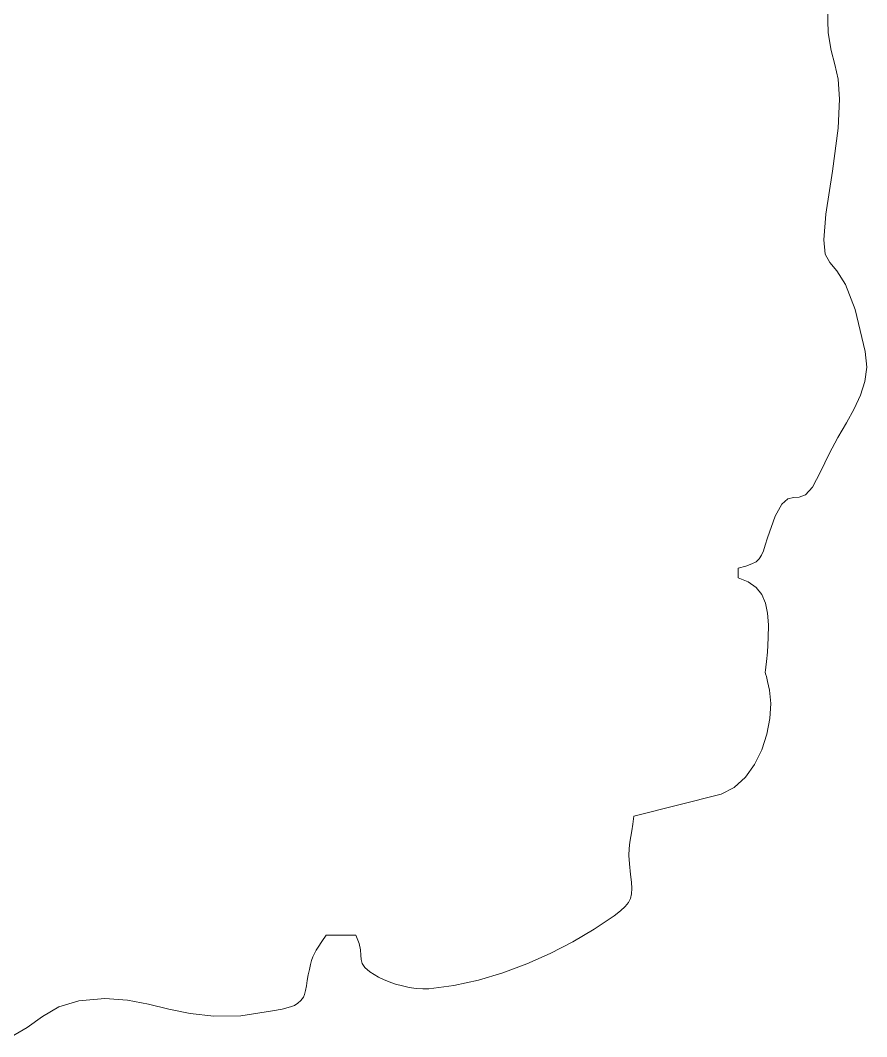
# Model space of a CAD drawing. Header units: centimetres. Extents: x -20.3 to 20.1, y -6 to 14.
# Drawn here: x 4.01 to 4.816, y 8.189 to 9.158 of the extents above; entities that cross this region are included whole.
import ezdxf

# ---------------------------------------------------------------- set-up
doc = ezdxf.new("R2010")
doc.units = ezdxf.units.CM
doc.header["$MEASUREMENT"] = 0
doc.layers.add('layer 1', color=7, linetype='Continuous')

msp = doc.modelspace()

# ---------------------------------------------------------------- linework, layer by layer
at = {"layer": 'layer 1', "color": 5, "lineweight": 9}
for points in [[(4.77992, 9.1457), (4.77992, 9.1457), (4.77923, 9.1698), (4.77923, 9.1698)], [(4.78264, 9.12902), (4.78264, 9.12902), (4.77992, 9.1457), (4.77992, 9.1457)], [(4.78617, 9.11568), (4.78617, 9.11568), (4.78264, 9.12902), (4.78264, 9.12902)], [(4.78927, 9.10159), (4.78927, 9.10159), (4.78617, 9.11568), (4.78617, 9.11568)], [(4.79072, 9.08268), (4.79072, 9.08268), (4.78927, 9.10159), (4.78927, 9.10159)], [(4.78928, 9.05486), (4.78928, 9.05486), (4.79072, 9.08268), (4.79072, 9.08268)], [(4.78374, 9.01405), (4.78374, 9.01405), (4.78928, 9.05486), (4.78928, 9.05486)], [(4.77759, 8.97297), (4.77759, 8.97297), (4.78374, 9.01405), (4.78374, 9.01405)], [(4.77557, 8.94838), (4.77557, 8.94838), (4.77759, 8.97297), (4.77759, 8.97297)], [(4.77704, 8.93481), (4.77704, 8.93481), (4.77557, 8.94838), (4.77557, 8.94838)], [(4.7814, 8.92684), (4.7814, 8.92684), (4.77704, 8.93481), (4.77704, 8.93481)], [(4.78801, 8.919), (4.78801, 8.919), (4.7814, 8.92684), (4.7814, 8.92684)], [(4.79626, 8.90585), (4.79626, 8.90585), (4.78801, 8.919), (4.78801, 8.919)], [(4.80552, 8.88194), (4.80552, 8.88194), (4.79626, 8.90585), (4.79626, 8.90585)], [(4.81517, 8.84183), (4.81517, 8.84183), (4.80552, 8.88194), (4.80552, 8.88194)], [(4.81647, 8.82708), (4.81647, 8.82708), (4.81517, 8.84183), (4.81517, 8.84183)], [(4.81479, 8.8134), (4.81479, 8.8134), (4.81647, 8.82708), (4.81647, 8.82708)], [(4.81067, 8.80032), (4.81067, 8.80032), (4.81479, 8.8134), (4.81479, 8.8134)], [(4.80465, 8.78735), (4.80465, 8.78735), (4.81067, 8.80032), (4.81067, 8.80032)], [(4.79727, 8.77404), (4.79727, 8.77404), (4.80465, 8.78735), (4.80465, 8.78735)], [(4.78909, 8.75989), (4.78909, 8.75989), (4.79727, 8.77404), (4.79727, 8.77404)], [(4.78063, 8.74444), (4.78063, 8.74444), (4.78909, 8.75989), (4.78909, 8.75989)], [(4.77245, 8.7272), (4.77245, 8.7272), (4.78063, 8.74444), (4.78063, 8.74444)], [(4.76473, 8.71243), (4.76473, 8.71243), (4.77245, 8.7272), (4.77245, 8.7272)], [(4.75225, 8.70296), (4.75225, 8.70296), (4.75811, 8.7053), (4.75811, 8.7053)], [(4.75811, 8.7053), (4.75811, 8.7053), (4.76473, 8.71243), (4.76473, 8.71243)], [(4.72924, 8.68503), (4.72924, 8.68503), (4.73564, 8.69646), (4.73564, 8.69646)], [(4.73564, 8.69646), (4.73564, 8.69646), (4.74137, 8.70138), (4.74137, 8.70138)], [(4.74137, 8.70138), (4.74137, 8.70138), (4.74679, 8.7026), (4.74679, 8.7026)], [(4.74679, 8.7026), (4.74679, 8.7026), (4.75225, 8.70296), (4.75225, 8.70296)], [(4.72182, 8.66425), (4.72182, 8.66425), (4.72924, 8.68503), (4.72924, 8.68503)], [(4.71802, 8.65188), (4.71802, 8.65188), (4.71977, 8.65737), (4.71977, 8.65737)], [(4.71977, 8.65737), (4.71977, 8.65737), (4.72182, 8.66425), (4.72182, 8.66425)], [(4.71403, 8.64419), (4.71403, 8.64419), (4.71623, 8.64757), (4.71623, 8.64757)], [(4.71623, 8.64757), (4.71623, 8.64757), (4.71802, 8.65188), (4.71802, 8.65188)], [(4.69382, 8.63546), (4.69382, 8.63546), (4.70131, 8.63738), (4.70131, 8.63738)], [(4.70131, 8.63738), (4.70131, 8.63738), (4.70693, 8.63932), (4.70693, 8.63932)], [(4.70693, 8.63932), (4.70693, 8.63932), (4.71104, 8.64152), (4.71104, 8.64152)], [(4.71104, 8.64152), (4.71104, 8.64152), (4.71403, 8.64419), (4.71403, 8.64419)], [(4.69382, 8.626), (4.69382, 8.626), (4.69382, 8.63546), (4.69382, 8.63546)], [(4.70356, 8.62227), (4.70356, 8.62227), (4.69382, 8.626), (4.69382, 8.626)], [(4.71098, 8.617), (4.71098, 8.617), (4.70356, 8.62227), (4.70356, 8.62227)], [(4.71636, 8.61021), (4.71636, 8.61021), (4.71098, 8.617), (4.71098, 8.617)], [(4.71995, 8.60195), (4.71995, 8.60195), (4.71636, 8.61021), (4.71636, 8.61021)], [(4.72203, 8.59226), (4.72203, 8.59226), (4.71995, 8.60195), (4.71995, 8.60195)], [(4.72285, 8.58119), (4.72285, 8.58119), (4.72203, 8.59226), (4.72203, 8.59226)], [(4.72268, 8.56878), (4.72268, 8.56878), (4.72285, 8.58119), (4.72285, 8.58119)], [(4.72178, 8.55507), (4.72178, 8.55507), (4.72268, 8.56878), (4.72268, 8.56878)], [(4.72096, 8.54624), (4.72096, 8.54624), (4.72178, 8.55507), (4.72178, 8.55507)], [(4.71994, 8.53797), (4.71994, 8.53797), (4.72033, 8.54092), (4.72033, 8.54092)], [(4.72033, 8.54092), (4.72033, 8.54092), (4.72096, 8.54624), (4.72096, 8.54624)], [(4.71985, 8.53627), (4.71985, 8.53627), (4.71994, 8.53797), (4.71994, 8.53797)], [(4.72014, 8.53466), (4.72014, 8.53466), (4.71985, 8.53627), (4.71985, 8.53627)], [(4.72085, 8.53202), (4.72085, 8.53202), (4.72014, 8.53466), (4.72014, 8.53466)], [(4.72206, 8.5272), (4.72206, 8.5272), (4.72085, 8.53202), (4.72085, 8.53202)], [(4.72381, 8.51906), (4.72381, 8.51906), (4.72206, 8.5272), (4.72206, 8.5272)], [(4.72509, 8.50635), (4.72509, 8.50635), (4.72381, 8.51906), (4.72381, 8.51906)], [(4.72428, 8.49209), (4.72428, 8.49209), (4.72509, 8.50635), (4.72509, 8.50635)], [(4.72141, 8.47711), (4.72141, 8.47711), (4.72428, 8.49209), (4.72428, 8.49209)], [(4.71652, 8.46221), (4.71652, 8.46221), (4.72141, 8.47711), (4.72141, 8.47711)], [(4.70966, 8.44822), (4.70966, 8.44822), (4.71652, 8.46221), (4.71652, 8.46221)], [(4.70086, 8.43593), (4.70086, 8.43593), (4.70966, 8.44822), (4.70966, 8.44822)], [(4.69017, 8.42618), (4.69017, 8.42618), (4.70086, 8.43593), (4.70086, 8.43593)], [(4.67763, 8.41977), (4.67763, 8.41977), (4.69017, 8.42618), (4.69017, 8.42618)], [(4.59444, 8.39884), (4.59444, 8.39884), (4.67763, 8.41977), (4.67763, 8.41977)], [(4.59361, 8.39122), (4.59361, 8.39122), (4.59444, 8.39884), (4.59444, 8.39884)], [(4.59159, 8.37931), (4.59159, 8.37931), (4.59261, 8.38489), (4.59261, 8.38489)], [(4.59261, 8.38489), (4.59261, 8.38489), (4.59361, 8.39122), (4.59361, 8.39122)], [(4.59007, 8.36815), (4.59007, 8.36815), (4.5907, 8.37391), (4.5907, 8.37391)], [(4.5907, 8.37391), (4.5907, 8.37391), (4.59159, 8.37931), (4.59159, 8.37931)], [(4.58985, 8.36146), (4.58985, 8.36146), (4.59007, 8.36815), (4.59007, 8.36815)], [(4.5902, 8.3533), (4.5902, 8.3533), (4.58985, 8.36146), (4.58985, 8.36146)], [(4.59125, 8.34311), (4.59125, 8.34311), (4.5902, 8.3533), (4.5902, 8.3533)], [(4.59211, 8.33585), (4.59211, 8.33585), (4.59125, 8.34311), (4.59125, 8.34311)], [(4.59254, 8.32985), (4.59254, 8.32985), (4.59211, 8.33585), (4.59211, 8.33585)], [(4.59236, 8.32481), (4.59236, 8.32481), (4.59254, 8.32985), (4.59254, 8.32985)], [(4.58628, 8.31257), (4.58628, 8.31257), (4.58941, 8.31646), (4.58941, 8.31646)], [(4.58941, 8.31646), (4.58941, 8.31646), (4.59138, 8.32044), (4.59138, 8.32044)], [(4.59138, 8.32044), (4.59138, 8.32044), (4.59236, 8.32481), (4.59236, 8.32481)], [(4.57579, 8.30395), (4.57579, 8.30395), (4.5818, 8.3085), (4.5818, 8.3085)], [(4.5818, 8.3085), (4.5818, 8.3085), (4.58628, 8.31257), (4.58628, 8.31257)], [(4.55657, 8.29105), (4.55657, 8.29105), (4.57579, 8.30395), (4.57579, 8.30395)], [(4.53618, 8.27894), (4.53618, 8.27894), (4.55657, 8.29105), (4.55657, 8.29105)], [(4.2934, 8.27383), (4.2934, 8.27383), (4.2971, 8.27947), (4.2971, 8.27947)], [(4.2971, 8.27947), (4.2971, 8.27947), (4.30104, 8.28527), (4.30104, 8.28527)], [(4.30104, 8.28527), (4.30104, 8.28527), (4.32943, 8.28527), (4.32943, 8.28527)], [(4.32943, 8.28527), (4.32943, 8.28527), (4.33246, 8.27749), (4.33246, 8.27749)], [(4.33246, 8.27749), (4.33246, 8.27749), (4.33375, 8.27129), (4.33375, 8.27129)], [(4.51479, 8.26784), (4.51479, 8.26784), (4.53618, 8.27894), (4.53618, 8.27894)], [(4.28859, 8.26467), (4.28859, 8.26467), (4.29007, 8.26788), (4.29007, 8.26788)], [(4.29007, 8.26788), (4.29007, 8.26788), (4.29168, 8.27092), (4.29168, 8.27092)], [(4.29168, 8.27092), (4.29168, 8.27092), (4.2934, 8.27383), (4.2934, 8.27383)], [(4.33375, 8.27129), (4.33375, 8.27129), (4.33412, 8.26626), (4.33412, 8.26626)], [(4.49258, 8.25794), (4.49258, 8.25794), (4.51479, 8.26784), (4.51479, 8.26784)], [(4.28613, 8.25741), (4.28613, 8.25741), (4.28724, 8.26121), (4.28724, 8.26121)], [(4.28724, 8.26121), (4.28724, 8.26121), (4.28859, 8.26467), (4.28859, 8.26467)], [(4.33412, 8.26626), (4.33412, 8.26626), (4.3344, 8.26204), (4.3344, 8.26204)], [(4.3344, 8.26204), (4.3344, 8.26204), (4.33542, 8.25823), (4.33542, 8.25823)], [(4.33542, 8.25823), (4.33542, 8.25823), (4.33798, 8.25444), (4.33798, 8.25444)], [(4.46973, 8.24943), (4.46973, 8.24943), (4.49258, 8.25794), (4.49258, 8.25794)], [(4.28411, 8.24755), (4.28411, 8.24755), (4.2851, 8.25274), (4.2851, 8.25274)], [(4.2851, 8.25274), (4.2851, 8.25274), (4.28613, 8.25741), (4.28613, 8.25741)], [(4.33798, 8.25444), (4.33798, 8.25444), (4.34292, 8.25028), (4.34292, 8.25028)], [(4.34292, 8.25028), (4.34292, 8.25028), (4.35107, 8.24538), (4.35107, 8.24538)], [(4.44642, 8.24253), (4.44642, 8.24253), (4.46973, 8.24943), (4.46973, 8.24943)], [(4.28226, 8.23704), (4.28226, 8.23704), (4.28317, 8.24219), (4.28317, 8.24219)], [(4.28317, 8.24219), (4.28317, 8.24219), (4.28411, 8.24755), (4.28411, 8.24755)], [(4.35107, 8.24538), (4.35107, 8.24538), (4.35584, 8.24305), (4.35584, 8.24305)], [(4.35584, 8.24305), (4.35584, 8.24305), (4.36134, 8.24082), (4.36134, 8.24082)], [(4.36134, 8.24082), (4.36134, 8.24082), (4.36738, 8.23877), (4.36738, 8.23877)], [(4.36738, 8.23877), (4.36738, 8.23877), (4.37377, 8.237), (4.37377, 8.237)], [(4.42283, 8.23742), (4.42283, 8.23742), (4.44642, 8.24253), (4.44642, 8.24253)], [(4.27952, 8.22634), (4.27952, 8.22634), (4.28045, 8.22875), (4.28045, 8.22875)], [(4.28045, 8.22875), (4.28045, 8.22875), (4.28135, 8.23244), (4.28135, 8.23244)], [(4.28135, 8.23244), (4.28135, 8.23244), (4.28226, 8.23704), (4.28226, 8.23704)], [(4.37377, 8.237), (4.37377, 8.237), (4.38033, 8.23558), (4.38033, 8.23558)], [(4.38033, 8.23558), (4.38033, 8.23558), (4.38687, 8.2346), (4.38687, 8.2346)], [(4.38687, 8.2346), (4.38687, 8.2346), (4.3932, 8.23414), (4.3932, 8.23414)], [(4.3932, 8.23414), (4.3932, 8.23414), (4.39914, 8.2343), (4.39914, 8.2343)], [(4.39914, 8.2343), (4.39914, 8.2343), (4.42283, 8.23742), (4.42283, 8.23742)], [(4.04639, 8.21688), (4.04639, 8.21688), (4.06541, 8.22276), (4.06541, 8.22276)], [(4.06541, 8.22276), (4.06541, 8.22276), (4.09005, 8.22481), (4.09005, 8.22481)], [(4.09005, 8.22481), (4.09005, 8.22481), (4.11172, 8.2233), (4.11172, 8.2233)], [(4.11172, 8.2233), (4.11172, 8.2233), (4.13167, 8.21955), (4.13167, 8.21955)], [(4.13167, 8.21955), (4.13167, 8.21955), (4.15118, 8.21487), (4.15118, 8.21487)], [(4.27091, 8.21843), (4.27091, 8.21843), (4.27423, 8.22039), (4.27423, 8.22039)], [(4.27423, 8.22039), (4.27423, 8.22039), (4.27712, 8.22298), (4.27712, 8.22298)], [(4.27712, 8.22298), (4.27712, 8.22298), (4.27952, 8.22634), (4.27952, 8.22634)], [(4.0307, 8.20767), (4.0307, 8.20767), (4.04639, 8.21688), (4.04639, 8.21688)], [(4.15118, 8.21487), (4.15118, 8.21487), (4.17151, 8.21058), (4.17151, 8.21058)], [(4.17151, 8.21058), (4.17151, 8.21058), (4.19394, 8.20798), (4.19394, 8.20798)], [(4.21973, 8.20839), (4.21973, 8.20839), (4.25014, 8.21312), (4.25014, 8.21312)], [(4.25014, 8.21312), (4.25014, 8.21312), (4.25904, 8.21489), (4.25904, 8.21489)], [(4.25904, 8.21489), (4.25904, 8.21489), (4.26723, 8.21695), (4.26723, 8.21695)], [(4.26723, 8.21695), (4.26723, 8.21695), (4.27091, 8.21843), (4.27091, 8.21843)], [(4.01622, 8.19745), (4.01622, 8.19745), (4.0307, 8.20767), (4.0307, 8.20767)], [(4.19394, 8.20798), (4.19394, 8.20798), (4.21973, 8.20839), (4.21973, 8.20839)], [(4.00084, 8.18856), (4.00084, 8.18856), (4.01622, 8.19745), (4.01622, 8.19745)]]:
    msp.add_open_spline(points, degree=3, dxfattribs=at)

doc.saveas('drawing.dxf')
